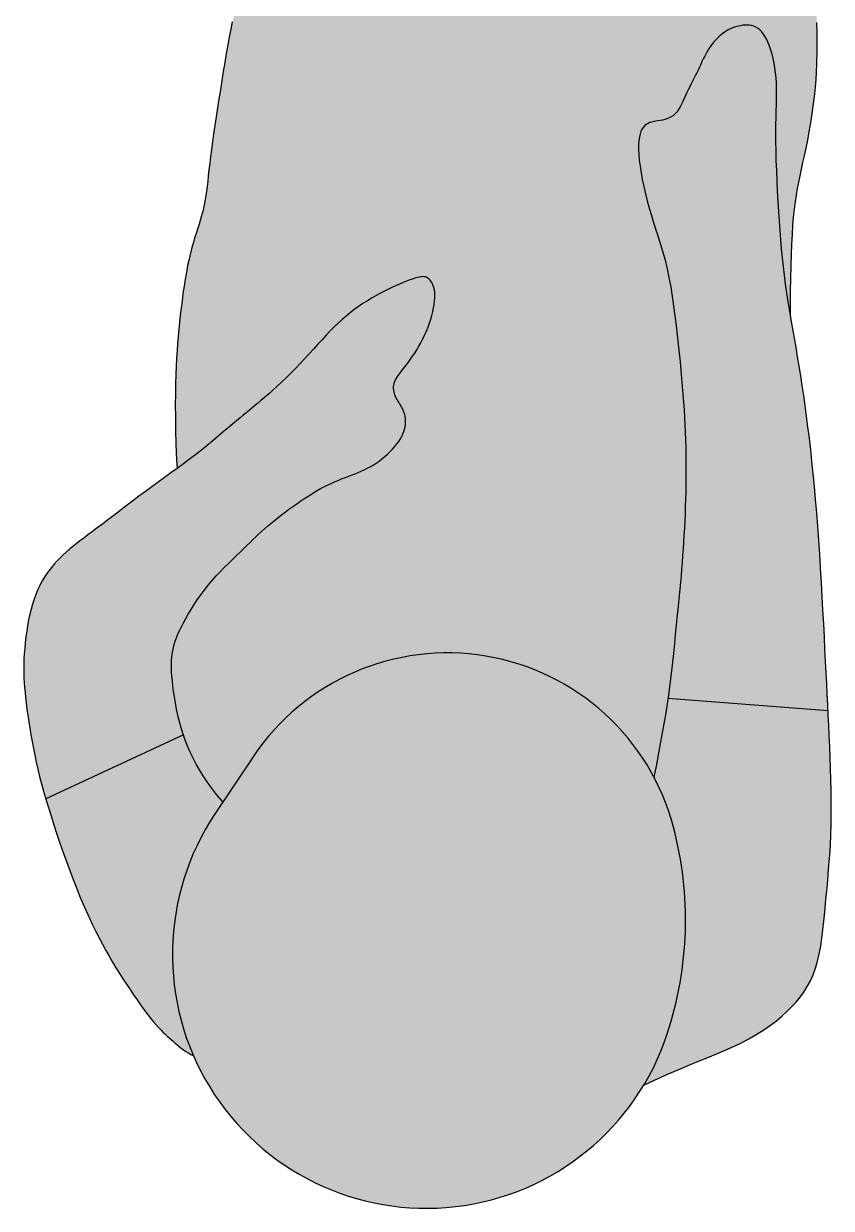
# Model space of a CAD drawing. Header units: millimetres. Extents: x 21129 to 2803301, y -510327 to 166837.
# Drawn here: x 245791 to 246392, y -188349 to -187467 of the extents above; entities that cross this region are included whole.
import ezdxf

# ---------------------------------------------------------------- set-up
doc = ezdxf.new("R2010")
doc.units = ezdxf.units.MM
doc.layers.add('....12_TNT_F_FURNITURE', color=27, linetype='Continuous', transparency=0.5)
doc.layers.add('...10_TNT_LINE_HATCH', color=250, linetype='Continuous', lineweight=0, transparency=0.5)

# ---------------------------------------------------------------- blocks, each defined once
blk = doc.blocks.new('*U352')
at = {"layer": '...10_TNT_LINE_HATCH'}
h = blk.add_hatch(color=253, dxfattribs=at)
h.dxf.hatch_style = 1
h.paths.add_polyline_path([(192.65, 516.79), (192.85, 522.24), (193.03, 527.74), (193.17, 533.28), (193.27, 538.83), (193.34, 544.4), (193.36, 549.95), (193.34, 555.48), (193.27, 561), (193.15, 566.52), (193, 572.03), (192.79, 577.56), (192.54, 583.11), (192.25, 588.69), (191.91, 594.3), (191.55, 599.96), (191.09, 605.7), (190.61, 611.53), (190.09, 617.48), (189.52, 623.58), (188.91, 629.85), (188.25, 636.32), (187.54, 643.02), (186.79, 649.95), (185.98, 657.05), (185.11, 664.26), (184.15, 671.49), (183.11, 678.68), (181.96, 685.76), (180.7, 692.63), (179.31, 699.25), (177.79, 705.54), (176.17, 711.54), (174.47, 717.3), (172.74, 722.88), (170.99, 728.32), (169.26, 733.67), (167.58, 738.99), (165.98, 744.33), (164.5, 749.71), (163.14, 755.11), (161.91, 760.45), (160.84, 765.68), (159.92, 770.75), (159.17, 775.58), (158.6, 780.12), (158.23, 784.32), (158.06, 788.12), (158.08, 791.52), (158.28, 794.55), (158.84, 798.52), (160.19, 802.52), (162.07, 805.34), (164.37, 807.14), (167, 808.21), (169.78, 808.83), (172.52, 809.28), (174.18, 809.57), (175.86, 809.91), (177.55, 810.33), (179.22, 810.86), (180.85, 811.52), (182.44, 812.35), (183.95, 813.37), (185.36, 814.61), (186.67, 816.09), (187.89, 817.79), (189.02, 819.66), (190.09, 821.67), (191.11, 823.78), (192.11, 825.96), (193.85, 829.86), (195.1, 832.52), (196.12, 834.65), (197.16, 836.74), (198.2, 838.82), (199.25, 840.88), (200.29, 842.94), (202.35, 847.09), (203.31, 849.19), (205.21, 853.27), (206.94, 856.92), (209.34, 861.36), (211.14, 864.26), (213.69, 867.62), (216.37, 870.57), (219.2, 873.17), (222.2, 875.43), (224.6, 876.93), (228.26, 878.69), (231.15, 879.42), (232.86, 879.97), (236.45, 880.56), (239.8, 880.65), (243.12, 880.11), (246.24, 878.73), (249.1, 876.38), (251.74, 873), (253.48, 869.78), (254.59, 867.39), (255.62, 864.78), (256.59, 861.95), (257.47, 858.9), (258.27, 855.68), (258.98, 852.3), (259.59, 848.78), (260.08, 845.15), (260.46, 841.43), (260.71, 837.64), (260.83, 833.79), (260.84, 829.83), (260.77, 825.7), (260.65, 821.34), (260.51, 816.68), (260.37, 811.67), (260.27, 806.23), (260.22, 800.31), (260.27, 793.88), (260.39, 786.99), (260.59, 779.76), (260.86, 772.29), (261.18, 764.66), (261.55, 756.99), (261.96, 749.37), (262.4, 741.9), (262.87, 734.66), (263.37, 727.63), (263.91, 720.77), (264.49, 714.06), (265.14, 707.45), (265.85, 700.9), (266.63, 694.38), (267.49, 687.86), (268.44, 681.29), (269.47, 674.67), (270.56, 668.01), (271.27, 663.85), (271.18, 671.86), (271.22, 682.55), (271.37, 692.34), (271.58, 701.4), (271.83, 709.79), (272.14, 717.56), (272.55, 724.77), (272.96, 731.46), (273.48, 737.69), (274.08, 743.49), (274.76, 748.93), (275.53, 754.06), (276.38, 758.96), (277.31, 763.73), (278.3, 768.47), (279.35, 773.27), (280.45, 778.21), (281.59, 783.4), (282.76, 788.92), (283.94, 794.85), (285.13, 801.18), (286.27, 807.84), (287.36, 814.79), (288.35, 822), (289.23, 829.41), (289.96, 836.98), (290.51, 844.67), (290.86, 852.41), (291.04, 860.15), (291.05, 867.82), (290.93, 875.33), (290.7, 882.61), (290.37, 889.58), (289.98, 896.19), (289.54, 902.35), (289.07, 908), (288.57, 913.17), (288.02, 917.9), (287.42, 922.22), (286.75, 926.18), (286, 929.82), (285.15, 933.17), (284.21, 936.28), (283.15, 939.18), (281.94, 941.9), (280.57, 944.46), (279, 946.88), (277.2, 949.19), (275.15, 951.41), (272.81, 953.26), (270.16, 955.67), (267.17, 957.74), (263.86, 959.79), (260.24, 961.79), (256.32, 963.73), (252.11, 965.6), (247.64, 967.39), (242.91, 969.09), (237.94, 970.7), (232.75, 972.18), (227.39, 973.55), (221.93, 974.79), (216.44, 975.91), (210.96, 976.88), (205.57, 977.72), (200.33, 978.4), (195.3, 978.94), (190.52, 979.31), (186, 979.53), (181.7, 979.58), (177.61, 979.48), (173.7, 979.22), (169.95, 978.8), (166.33, 978.22), (162.83, 977.48), (159.45, 976.59), (156.08, 975.55), (152.77, 974.38), (149.48, 973.09), (146.18, 971.7), (142.84, 970.22), (139.43, 968.67), (135.94, 967.06), (132.35, 965.4), (128.68, 963.72), (124.8, 961.94), (124.8, 961.94), (121.22, 960.3), (117.52, 958.61), (113.86, 956.94), (110.31, 955.31), (106.87, 953.73), (103.58, 952.22), (100.42, 950.78), (97.36, 949.4), (94.36, 948.09), (91.4, 946.86), (88.44, 945.68), (85.45, 944.58), (82.4, 943.55), (79.27, 942.58), (76.06, 941.68), (72.78, 940.83), (69.44, 940.04), (66.06, 939.29), (62.64, 938.57), (59.21, 937.9), (55.76, 937.25), (52.3, 936.62), (48.81, 936.02), (45.27, 935.44), (41.64, 934.89), (37.9, 934.35), (34.02, 933.84), (29.96, 933.35), (25.71, 932.89), (21.25, 932.44), (16.61, 932.02), (11.86, 931.61), (7.06, 931.22), (2.25, 930.84), (-2.5, 930.47), (-7.13, 930.1), (-11.6, 929.74), (-15.85, 929.37), (-19.89, 929.02), (-23.73, 928.67), (-29.74, 928.13), (-36.45, 927.58), (-40.67, 927.31), (-43.71, 927.15), (-46.69, 927.04), (-49.62, 926.97), (-52.51, 926.95), (-55.39, 926.97), (-58.28, 927.04), (-61.2, 927.15), (-64.17, 927.31), (-67.19, 927.51), (-70.26, 927.74), (-73.33, 927.98), (-76.37, 928.22), (-79.36, 928.43), (-82.26, 928.61), (-85.04, 928.72), (-87.67, 928.76), (-90.13, 928.72), (-92.46, 928.57), (-94.71, 928.32), (-96.93, 927.95), (-99.18, 927.45), (-101.5, 926.82), (-103.94, 926.05), (-106.56, 925.13), (-109.39, 924.05), (-112.38, 922.82), (-115.47, 921.44), (-118.59, 919.92), (-121.67, 918.26), (-124.65, 916.47), (-127.47, 914.26), (-130.06, 912.53), (-132.37, 910.37), (-134.42, 908.05), (-136.25, 905.51), (-137.88, 902.71), (-139.35, 899.26), (-140.69, 896.1), (-141.95, 892.19), (-143.15, 887.81), (-144.32, 882.92), (-145.47, 877.58), (-146.6, 871.83), (-147.72, 865.75), (-148.83, 859.4), (-149.92, 852.84), (-151.02, 846.13), (-152.11, 839.33), (-153.2, 832.51), (-154.28, 825.71), (-155.33, 818.99), (-156.35, 812.37), (-157.32, 805.91), (-158.24, 799.66), (-159.09, 793.66), (-159.86, 787.95), (-160.55, 782.58), (-161.15, 777.53), (-161.7, 772.82), (-162.2, 768.41), (-162.66, 764.31), (-163.1, 760.52), (-163.54, 757.01), (-163.98, 753.78), (-164.45, 750.81), (-164.95, 748.06), (-165.48, 745.45), (-166.07, 742.93), (-166.71, 740.43), (-167.42, 737.9), (-168.2, 735.26), (-169.07, 732.45), (-170.02, 729.43), (-171.04, 726.17), (-172.11, 722.69), (-173.22, 718.97), (-174.33, 715.01), (-175.44, 710.81), (-176.52, 706.36), (-177.55, 701.67), (-178.52, 696.74), (-179.41, 691.6), (-180.26, 686.31), (-181.03, 680.92), (-181.75, 675.47), (-182.42, 670.01), (-183.04, 664.59), (-183.6, 659.26), (-184.13, 654.04), (-184.61, 648.86), (-185.04, 643.64), (-185.42, 638.28), (-185.76, 632.68), (-186.06, 626.76), (-186.31, 620.42), (-186.51, 613.57), (-186.67, 606.12), (-186.75, 597.98), (-186.72, 589.07), (-186.57, 579.29), (-186.26, 568.57), (-185.76, 556.81), (-185.42, 550.6), (-185.37, 550.64), (-180.77, 554.02), (-176.22, 557.42), (-171.74, 560.86), (-167.32, 564.32), (-163.01, 567.76), (-158.84, 571.22), (-154.84, 574.55), (-151.03, 577.75), (-147.48, 580.76), (-144.19, 583.55), (-141.21, 586.06), (-138.55, 588.28), (-136.16, 590.25), (-133.95, 592.05), (-131.85, 593.76), (-129.79, 595.44), (-127.68, 597.17), (-125.46, 599.03), (-123.04, 601.09), (-120.36, 603.4), (-117.46, 605.96), (-114.36, 608.75), (-111.1, 611.72), (-107.74, 614.87), (-104.3, 618.16), (-100.83, 621.58), (-97.36, 625.08), (-93.93, 628.66), (-90.55, 632.27), (-87.22, 635.88), (-83.94, 639.47), (-80.72, 643.01), (-77.56, 646.45), (-74.47, 649.78), (-71.44, 652.95), (-68.47, 655.96), (-65.54, 658.79), (-62.62, 661.48), (-59.69, 664.04), (-56.71, 666.49), (-53.65, 668.84), (-50.5, 671.11), (-47.21, 673.31), (-43.78, 675.47), (-40.24, 677.56), (-36.65, 679.58), (-33.07, 681.46), (-29.54, 683.3), (-26.12, 684.97), (-22.87, 686.49), (-19.83, 687.86), (-17.06, 689.04), (-13.32, 690.55), (-9.24, 691.95), (-5.26, 693.04), (-1.38, 693.52), (0.93, 692.67), (2.97, 690.8), (4.48, 688.5), (5.55, 685.97), (6.28, 682.73), (6.52, 678.45), (6.15, 673.83), (5.53, 670.11), (4.97, 667.38), (4.27, 664.56), (3.42, 661.68), (2.45, 658.75), (1.35, 655.8), (0.15, 652.85), (-1.15, 649.93), (-2.53, 647.04), (-3.97, 644.23), (-5.46, 641.51), (-6.99, 638.9), (-8.55, 636.42), (-10.11, 634.08), (-11.65, 631.86), (-13.17, 629.78), (-14.64, 627.82), (-16.06, 625.98), (-17.39, 624.26), (-18.62, 622.66), (-19.75, 621.17), (-20.75, 619.77), (-21.64, 618.46), (-22.41, 617.21), (-23.05, 616), (-23.56, 614.82), (-23.94, 613.65), (-24.2, 612.48), (-24.31, 611.29), (-24.3, 610.08), (-24.18, 608.87), (-23.95, 607.66), (-23.63, 606.47), (-23.24, 605.29), (-22.78, 604.14), (-22.26, 603.03), (-21.69, 601.96), (-21.09, 600.92), (-20.47, 599.9), (-18.89, 597.36), (-17.31, 594.47), (-16.19, 591.4), (-15.55, 588.56), (-15.3, 585.54), (-15.53, 582.33), (-16.32, 578.89), (-17.73, 575.32), (-19.76, 571.64), (-21.77, 568.85), (-23.31, 566.94), (-25.01, 565.02), (-26.85, 563.12), (-28.8, 561.25), (-30.84, 559.44), (-32.95, 557.71), (-35.1, 556.07), (-37.28, 554.55), (-39.46, 553.16), (-41.65, 551.9), (-43.84, 550.73), (-46.06, 549.65), (-48.3, 548.63), (-50.56, 547.67), (-52.86, 546.74), (-55.2, 545.83), (-57.59, 544.92), (-60.02, 543.99), (-62.51, 543.02), (-65.05, 542.01), (-67.64, 540.93), (-70.3, 539.76), (-73.01, 538.49), (-75.79, 537.11), (-78.64, 535.58), (-81.55, 533.94), (-84.49, 532.19), (-87.46, 530.35), (-90.43, 528.42), (-93.41, 526.44), (-96.37, 524.4), (-99.3, 522.32), (-102.18, 520.22), (-105.01, 518.1), (-107.78, 515.99), (-110.47, 513.87), (-113.09, 511.76), (-115.61, 509.67), (-118.05, 507.62), (-120.38, 505.6), (-122.59, 503.61), (-124.74, 501.65), (-126.85, 499.67), (-128.97, 497.66), (-131.14, 495.58), (-133.39, 493.4), (-135.76, 491.09), (-138.3, 488.63), (-141.03, 486), (-143.92, 483.2), (-146.93, 480.24), (-150.02, 477.15), (-153.14, 473.93), (-156.26, 470.6), (-159.32, 467.18), (-162.28, 463.67), (-165.12, 460.1), (-167.82, 456.48), (-170.37, 452.87), (-172.76, 449.28), (-175, 445.74), (-177.07, 442.3), (-178.97, 438.97), (-180.7, 435.8), (-182.24, 432.79), (-183.62, 429.95), (-184.82, 427.24), (-185.88, 424.65), (-186.75, 422.15), (-187.55, 419.71), (-188.18, 417.32), (-188.69, 414.95), (-189.09, 412.58), (-189.38, 410.17), (-189.56, 407.69), (-189.63, 405.08), (-189.6, 402.31), (-189.48, 399.34), (-189.25, 396.14), (-188.93, 392.66), (-188.52, 388.87), (-188.02, 384.81), (-187.4, 380.54), (-186.66, 376.08), (-185.8, 371.51), (-184.81, 366.86), (-183.68, 362.17), (-182.39, 357.51), (-180.95, 352.91), (-179.35, 348.37), (-177.57, 343.88), (-175.62, 339.42), (-173.51, 335.01), (-171.2, 330.62), (-168.72, 326.25), (-166.04, 321.88), (-163.14, 317.49), (-159.86, 312.93), (-156.01, 308.03), (-151.4, 302.62), (-151.27, 302.48), (-129.14, 335.59, -0.56851), (169.49, 320.89), (171.15, 329.09), (175, 349.91), (178, 367.36), (180.26, 381.92), (181.93, 394.03), (183.14, 404.18), (184.04, 412.81), (184.76, 420.41), (185.42, 427.35), (186.06, 433.79), (186.66, 439.8), (187.23, 445.44), (187.77, 450.8), (188.29, 455.94), (188.77, 460.93), (189.24, 465.85), (189.68, 470.76), (190.1, 475.68), (190.5, 480.62), (190.87, 485.6), (191.23, 490.62), (191.56, 495.71), (191.86, 500.85), (192.15, 506.08), (192.41, 511.4)])
h = blk.add_hatch(color=253, dxfattribs=at)
h.dxf.hatch_style = 1
h.paths.add_polyline_path([(290.66, 517.7), (289.83, 527.56), (288.96, 537.2), (288.06, 546.59), (287.13, 555.74), (286.16, 564.62), (285.18, 573.22), (284.17, 581.53), (283.13, 589.57), (282.08, 597.37), (281, 604.97), (279.9, 612.38), (278.77, 619.64), (277.63, 626.77), (276.46, 633.81), (275.26, 640.77), (274.07, 647.67), (272.87, 654.51), (271.7, 661.29), (270.56, 668.01), (269.47, 674.67), (268.44, 681.29), (267.49, 687.86), (266.63, 694.38), (265.85, 700.9), (265.14, 707.45), (264.49, 714.06), (263.91, 720.77), (263.37, 727.63), (262.87, 734.66), (262.4, 741.9), (261.96, 749.37), (261.55, 756.99), (261.18, 764.66), (260.86, 772.29), (260.59, 779.76), (260.39, 786.99), (260.27, 793.88), (260.22, 800.31), (260.27, 806.23), (260.37, 811.67), (260.51, 816.68), (260.65, 821.34), (260.77, 825.7), (260.84, 829.83), (260.83, 833.79), (260.71, 837.64), (260.46, 841.43), (260.08, 845.15), (259.59, 848.78), (258.98, 852.3), (258.27, 855.68), (257.47, 858.9), (256.59, 861.95), (255.62, 864.78), (254.59, 867.39), (253.48, 869.78), (252.32, 871.93), (251.08, 873.84), (249.77, 875.51), (248.4, 876.95), (246.96, 878.14), (245.45, 879.08), (243.87, 879.78), (242.24, 880.25), (240.58, 880.52), (238.9, 880.63), (237.23, 880.58), (235.57, 880.41), (233.94, 880.14), (232.36, 879.81), (231.15, 879.42), (229.4, 878.98), (227.98, 878.48), (226.61, 877.9), (225.26, 877.25), (223.91, 876.5), (222.57, 875.66), (221.25, 874.72), (219.85, 873.66), (218.46, 872.5), (217.08, 871.22), (215.71, 869.84), (214.36, 868.36), (213.04, 866.78), (211.77, 865.1), (210.56, 863.33), (209.41, 861.47), (208.35, 859.53), (207.27, 857.53), (206.26, 855.48), (205.27, 853.4), (204.29, 851.3), (203.31, 849.19), (202.35, 847.09), (201.32, 845.01), (200.29, 842.94), (199.25, 840.88), (198.2, 838.82), (197.16, 836.74), (196.12, 834.65), (195.1, 832.52), (194.08, 830.36), (193.09, 828.17), (191.4, 824.37), (189.5, 820.45), (187.27, 816.76), (184.74, 813.91), (181.75, 811.88), (178.5, 810.57), (175.23, 809.75), (172.52, 809.28), (170.91, 809.01), (169.36, 808.73), (167.86, 808.4), (166.44, 807.98), (165.09, 807.43), (163.84, 806.72), (162.68, 805.82), (161.63, 804.68), (160.68, 803.26), (159.87, 801.56), (159.19, 799.55), (158.65, 797.22), (158.28, 794.55), (158.08, 791.52), (158.06, 788.12), (158.23, 784.32), (158.6, 780.12), (159.17, 775.58), (159.92, 770.75), (160.84, 765.68), (161.91, 760.45), (163.14, 755.11), (164.5, 749.71), (165.98, 744.33), (167.58, 738.99), (169.26, 733.67), (170.99, 728.32), (172.74, 722.88), (174.47, 717.3), (176.17, 711.54), (177.79, 705.54), (179.31, 699.25), (180.7, 692.63), (181.96, 685.76), (183.11, 678.68), (184.15, 671.49), (185.11, 664.26), (185.98, 657.05), (186.79, 649.95), (187.54, 643.02), (188.25, 636.32), (188.91, 629.85), (189.52, 623.58), (190.09, 617.48), (190.61, 611.53), (191.09, 605.7), (191.55, 599.96), (191.91, 594.3), (192.25, 588.69), (192.54, 583.11), (192.79, 577.56), (193, 572.03), (193.15, 566.52), (193.27, 561), (193.34, 555.48), (193.36, 549.95), (193.34, 544.4), (193.27, 538.83), (193.17, 533.28), (193.03, 527.74), (192.85, 522.24), (192.65, 516.79), (192.41, 511.4), (192.15, 506.08), (191.86, 500.85), (191.56, 495.71), (191.23, 490.62), (190.87, 485.6), (190.5, 480.62), (190.1, 475.68), (189.68, 470.76), (189.24, 465.85), (188.77, 460.93), (188.29, 455.94), (187.77, 450.8), (187.23, 445.44), (186.66, 439.8), (186.06, 433.79), (185.42, 427.35), (184.76, 420.41), (184.04, 412.81), (183.14, 404.18), (181.93, 394.03), (179.94, 379.57), (299.07, 370.47), (298.85, 374.89), (298.47, 382.63), (298.08, 390.51), (297.67, 398.63), (297.25, 407.07), (296.81, 415.92), (296.34, 425.24), (295.85, 434.99), (295.33, 445.05), (294.78, 455.37), (294.19, 465.84), (293.57, 476.39), (292.91, 486.92), (292.2, 497.36), (291.45, 507.62)])
h = blk.add_hatch(color=253, dxfattribs=at)
h.dxf.hatch_style = 1
h.paths.add_polyline_path([(-182.24, 432.79), (-180.7, 435.8), (-178.97, 438.97), (-177.07, 442.3), (-175, 445.74), (-172.76, 449.28), (-170.37, 452.87), (-167.82, 456.48), (-165.12, 460.1), (-162.28, 463.67), (-159.32, 467.18), (-156.26, 470.6), (-153.14, 473.93), (-150.02, 477.15), (-146.93, 480.24), (-143.92, 483.2), (-141.03, 486), (-138.3, 488.63), (-135.76, 491.09), (-133.39, 493.4), (-131.14, 495.58), (-127.65, 498.94), (-124.74, 501.65), (-122.59, 503.61), (-120.38, 505.6), (-118.05, 507.62), (-115.61, 509.67), (-113.09, 511.76), (-110.47, 513.87), (-107.78, 515.99), (-105.01, 518.1), (-102.18, 520.22), (-99.3, 522.32), (-96.37, 524.4), (-93.41, 526.44), (-90.43, 528.42), (-87.46, 530.35), (-84.49, 532.19), (-81.55, 533.94), (-78.64, 535.58), (-75.79, 537.11), (-73.01, 538.49), (-70.3, 539.76), (-67.64, 540.93), (-65.05, 542.01), (-62.51, 543.02), (-60.02, 543.99), (-57.59, 544.92), (-55.2, 545.83), (-52.86, 546.74), (-50.56, 547.67), (-48.3, 548.63), (-46.06, 549.65), (-43.84, 550.73), (-41.65, 551.9), (-39.46, 553.16), (-37.28, 554.55), (-35.1, 556.07), (-32.95, 557.71), (-30.84, 559.44), (-28.8, 561.25), (-26.85, 563.12), (-25.01, 565.02), (-23.31, 566.94), (-21.77, 568.85), (-20.41, 570.75), (-19.22, 572.62), (-18.2, 574.46), (-17.35, 576.28), (-16.66, 578.05), (-16.12, 579.8), (-15.72, 581.49), (-15.47, 583.15), (-15.36, 584.77), (-15.37, 586.33), (-15.49, 587.84), (-15.71, 589.3), (-16.03, 590.71), (-16.43, 592.05), (-16.89, 593.33), (-17.41, 594.54), (-17.98, 595.7), (-18.58, 596.79), (-19.2, 597.85), (-19.83, 598.88), (-21.76, 601.97), (-23.33, 605.32), (-24.29, 608.93), (-24.32, 612.5), (-23.38, 615.38), (-22.1, 617.78), (-20.37, 620.34), (-18.62, 622.66), (-17.39, 624.26), (-16.06, 625.98), (-14.64, 627.82), (-13.17, 629.78), (-11.65, 631.86), (-10.11, 634.08), (-8.55, 636.42), (-6.99, 638.9), (-5.46, 641.51), (-3.97, 644.23), (-2.53, 647.04), (-1.15, 649.93), (0.15, 652.85), (1.35, 655.8), (2.45, 658.75), (3.42, 661.68), (4.27, 664.56), (4.97, 667.38), (5.53, 670.11), (5.97, 672.74), (6.26, 675.24), (6.45, 677.6), (6.45, 679.79), (6.33, 681.8), (6.08, 683.6), (5.72, 685.22), (5.26, 686.65), (4.72, 687.92), (4.13, 689.02), (3.5, 689.98), (2.86, 690.8), (2.21, 691.49), (1.58, 692.07), (0.96, 692.54), (0.3, 692.9), (-0.39, 693.16), (-1.16, 693.31), (-2.01, 693.37), (-2.98, 693.32), (-4.09, 693.19), (-5.35, 692.96), (-6.79, 692.63), (-8.41, 692.18), (-10.23, 691.61), (-12.28, 690.91), (-14.55, 690.05), (-17.06, 689.04), (-19.83, 687.86), (-22.87, 686.49), (-26.12, 684.97), (-29.54, 683.3), (-33.07, 681.46), (-36.65, 679.58), (-40.24, 677.56), (-43.78, 675.47), (-47.21, 673.31), (-50.5, 671.11), (-53.65, 668.84), (-56.71, 666.49), (-59.69, 664.04), (-62.62, 661.48), (-65.54, 658.79), (-68.47, 655.96), (-71.44, 652.95), (-74.47, 649.78), (-77.56, 646.45), (-80.72, 643.01), (-83.94, 639.47), (-87.22, 635.88), (-90.55, 632.27), (-93.93, 628.66), (-97.36, 625.08), (-100.83, 621.58), (-104.3, 618.16), (-107.74, 614.87), (-111.1, 611.72), (-114.36, 608.75), (-117.46, 605.96), (-120.36, 603.4), (-123.04, 601.09), (-125.46, 599.03), (-127.68, 597.17), (-131.03, 594.42), (-133.95, 592.05), (-136.16, 590.25), (-138.55, 588.28), (-141.21, 586.06), (-144.19, 583.55), (-147.48, 580.76), (-151.03, 577.75), (-154.84, 574.55), (-158.84, 571.22), (-163.01, 567.76), (-167.32, 564.32), (-171.74, 560.86), (-176.22, 557.42), (-180.77, 554.02), (-185.42, 550.6), (-185.42, 550.6), (-190.03, 547.25), (-194.73, 543.86), (-199.46, 540.44), (-204.24, 536.98), (-209.04, 533.47), (-213.86, 529.9), (-218.66, 526.3), (-223.41, 522.71), (-228.06, 519.17), (-232.58, 515.72), (-236.91, 512.41), (-241.03, 509.26), (-244.9, 506.33), (-248.48, 503.63), (-251.8, 501.14), (-254.88, 498.82), (-257.77, 496.63), (-260.48, 494.53), (-263.05, 492.49), (-265.52, 490.45), (-267.92, 488.39), (-270.25, 486.26), (-272.54, 484.06), (-274.76, 481.79), (-276.91, 479.42), (-278.98, 476.97), (-280.96, 474.41), (-282.85, 471.76), (-284.63, 469), (-286.3, 466.13), (-287.86, 463.13), (-289.31, 460), (-290.66, 456.73), (-291.9, 453.32), (-293.04, 449.74), (-294.09, 446.01), (-295.05, 442.1), (-295.91, 438.02), (-296.68, 433.8), (-297.36, 429.51), (-297.95, 425.19), (-298.46, 420.89), (-298.86, 416.67), (-299.18, 412.57), (-299.41, 408.65), (-299.54, 404.94), (-299.59, 401.39), (-299.56, 397.94), (-299.44, 394.53), (-299.24, 391.1), (-298.97, 387.59), (-298.62, 383.93), (-298.2, 380.05), (-297.71, 375.92), (-297.15, 371.55), (-296.53, 366.98), (-295.83, 362.24), (-295.07, 357.36), (-294.24, 352.38), (-293.35, 347.33), (-292.38, 342.24), (-291.35, 337.15), (-290.23, 332.01), (-289.03, 326.81), (-287.72, 321.46), (-286.3, 316.03), (-284.75, 310.37), (-283.13, 304.71), (-180.79, 352.4), (-182.39, 357.51), (-183.68, 362.17), (-184.81, 366.86), (-185.8, 371.51), (-186.66, 376.08), (-187.4, 380.54), (-188.02, 384.81), (-188.52, 388.87), (-188.93, 392.66), (-189.25, 396.14), (-189.48, 399.34), (-189.6, 402.31), (-189.63, 405.08), (-189.52, 408.97), (-188.95, 413.79), (-187.89, 418.65), (-186.14, 424.01), (-184.82, 427.24), (-183.62, 429.95)])
h = blk.add_hatch(color=253, dxfattribs=at)
h.dxf.hatch_style = 1
h.paths.add_polyline_path([(179, 128.57, 0.146699), (183.89, 284.25, 0.646099), (-129.14, 335.59), (-157.04, 293.84, 1.141645)])
h = blk.add_hatch(color=253, dxfattribs=at)
h.dxf.hatch_style = 1
h.paths.add_polyline_path([(179.88, 131.27, -0.057908), (161.88, 91.56), (166.66, 93.88), (178.66, 99.35), (189.83, 104.16), (200.17, 108.45), (209.71, 112.34), (218.46, 115.94), (226.43, 119.39), (233.64, 122.78), (240.17, 126.15), (246.06, 129.5), (251.4, 132.86), (256.24, 136.21), (260.65, 139.58), (264.7, 142.98), (268.46, 146.41), (271.98, 149.9), (275.27, 153.46), (278.32, 157.14), (281.12, 160.98), (283.67, 165.02), (285.97, 169.28), (288.01, 173.81), (289.78, 178.65), (291.28, 183.81), (292.55, 189.29), (293.63, 195.05), (294.53, 201.06), (295.32, 207.31), (296.02, 213.75), (296.66, 220.37), (297.29, 227.12), (297.94, 233.99), (298.58, 240.99), (299.21, 248.12), (299.8, 255.38), (300.34, 262.8), (300.8, 270.37), (301.16, 278.11), (301.41, 286.01), (301.53, 294.09), (301.52, 302.31), (301.42, 310.61), (301.23, 318.95), (300.97, 327.27), (300.66, 335.54), (300.32, 343.66), (299.95, 351.69), (299.59, 359.51), (299.23, 367.22), (299.07, 370.47), (179.9, 379.57), (178, 367.36), (175, 349.91), (171.15, 329.09), (169.49, 320.89, -0.058249), (184.15, 283.24, -0.143046)])
h = blk.add_hatch(color=253, dxfattribs=at)
h.dxf.hatch_style = 1
h.paths.add_polyline_path([(-157.04, 293.84), (-157.04, 293.84), (-151.28, 302.47), (-156.01, 308.03), (-159.86, 312.93), (-163.14, 317.49), (-166.04, 321.88), (-168.72, 326.25), (-171.2, 330.62), (-173.51, 335.01), (-175.62, 339.42), (-177.57, 343.88), (-179.35, 348.37), (-180.78, 352.41), (-283.13, 304.71), (-283.07, 304.5), (-281.24, 298.37), (-279.26, 291.97), (-277.13, 285.34), (-274.9, 278.55), (-272.58, 271.68), (-270.18, 264.81), (-267.75, 257.99), (-265.29, 251.3), (-262.82, 244.81), (-260.38, 238.58), (-257.96, 232.61), (-255.54, 226.88), (-253.13, 221.36), (-250.73, 216.05), (-248.31, 210.93), (-245.89, 205.98), (-243.44, 201.19), (-240.98, 196.53), (-238.49, 191.99), (-235.98, 187.57), (-233.45, 183.25), (-230.9, 179.02), (-228.32, 174.87), (-225.72, 170.79), (-223.1, 166.77), (-220.45, 162.8), (-217.81, 158.91), (-215.19, 155.13), (-212.62, 151.5), (-210.11, 148.05), (-207.7, 144.82), (-205.4, 141.84), (-203.23, 139.14), (-201.22, 136.75), (-199.34, 134.63), (-197.59, 132.76), (-195.93, 131.08), (-194.35, 129.56), (-192.84, 128.17), (-191.36, 126.85), (-189.9, 125.57), (-188.45, 124.3), (-186.98, 123.03), (-185.48, 121.76), (-183.94, 120.51), (-182.34, 119.27), (-180.67, 118.04), (-178.92, 116.82), (-177.06, 115.63), (-175.1, 114.46), (-173.14, 113.38, -0.255443)])
at = {"color": 27}
for p, q in [((-144.32, 882.92), (-145.47, 877.58)), ((290.93, 875.33), (290.7, 882.61)), ((-145.47, 877.58), (-146.6, 871.83)), ((219.85, 873.66), (218.46, 872.5)), ((221.25, 874.72), (219.85, 873.66)), ((222.57, 875.66), (221.25, 874.72)), ((223.91, 876.5), (222.57, 875.66)), ((225.26, 877.25), (223.91, 876.5)), ((226.61, 877.9), (225.26, 877.25)), ((227.98, 878.48), (226.61, 877.9)), ((229.4, 878.98), (227.98, 878.48)), ((231.15, 879.42), (229.4, 878.98)), ((232.36, 879.81), (231.15, 879.42)), ((233.94, 880.14), (232.36, 879.81)), ((235.57, 880.41), (233.94, 880.14)), ((237.23, 880.58), (235.57, 880.41)), ((238.9, 880.63), (237.23, 880.58)), ((240.58, 880.52), (238.9, 880.63)), ((242.24, 880.25), (240.58, 880.52)), ((243.87, 879.78), (242.24, 880.25)), ((245.45, 879.08), (243.87, 879.78)), ((246.96, 878.14), (245.45, 879.08)), ((248.4, 876.95), (246.96, 878.14)), ((249.77, 875.51), (248.4, 876.95)), ((251.08, 873.84), (249.77, 875.51)), ((252.32, 871.93), (251.08, 873.84)), ((291.05, 867.82), (290.93, 875.33)), ((-147.72, 865.75), (-148.83, 859.4)), ((-146.6, 871.83), (-147.72, 865.75)), ((211.77, 865.1), (210.56, 863.33)), ((213.04, 866.78), (211.77, 865.1)), ((214.36, 868.36), (213.04, 866.78)), ((215.71, 869.84), (214.36, 868.36)), ((217.08, 871.22), (215.71, 869.84)), ((218.46, 872.5), (217.08, 871.22)), ((253.48, 869.78), (252.32, 871.93)), ((254.59, 867.39), (253.48, 869.78)), ((255.62, 864.78), (254.59, 867.39)), ((256.59, 861.95), (255.62, 864.78)), ((291.04, 860.15), (291.05, 867.82)), ((-148.83, 859.4), (-149.92, 852.84)), ((206.26, 855.48), (205.27, 853.4)), ((207.27, 857.53), (206.26, 855.48)), ((208.35, 859.53), (207.27, 857.53)), ((209.41, 861.47), (208.35, 859.53)), ((210.56, 863.33), (209.41, 861.47)), ((257.47, 858.9), (256.59, 861.95)), ((258.27, 855.68), (257.47, 858.9)), ((258.98, 852.3), (258.27, 855.68)), ((290.86, 852.41), (291.04, 860.15)), ((-149.92, 852.84), (-151.02, 846.13)), ((202.35, 847.09), (201.32, 845.01)), ((203.31, 849.19), (202.35, 847.09)), ((204.29, 851.3), (203.31, 849.19)), ((205.27, 853.4), (204.29, 851.3)), ((259.59, 848.78), (258.98, 852.3)), ((260.08, 845.15), (259.59, 848.78)), ((290.51, 844.67), (290.86, 852.41)), ((-152.11, 839.33), (-153.2, 832.51)), ((-151.02, 846.13), (-152.11, 839.33)), ((198.2, 838.82), (197.16, 836.74)), ((199.25, 840.88), (198.2, 838.82)), ((200.29, 842.94), (199.25, 840.88)), ((201.32, 845.01), (200.29, 842.94)), ((260.46, 841.43), (260.08, 845.15)), ((260.71, 837.64), (260.46, 841.43)), ((260.83, 833.79), (260.71, 837.64)), ((289.96, 836.98), (290.51, 844.67)), ((-153.2, 832.51), (-154.28, 825.71)), ((194.08, 830.36), (193.09, 828.17)), ((195.1, 832.52), (194.08, 830.36)), ((196.12, 834.65), (195.1, 832.52)), ((197.16, 836.74), (196.12, 834.65)), ((260.77, 825.7), (260.84, 829.83)), ((260.84, 829.83), (260.83, 833.79)), ((288.35, 822), (289.23, 829.41)), ((289.23, 829.41), (289.96, 836.98)), ((-154.28, 825.71), (-155.33, 818.99)), ((190.09, 821.67), (189.02, 819.66)), ((191.11, 823.78), (190.09, 821.67)), ((192.11, 825.96), (191.11, 823.78)), ((193.09, 828.17), (192.11, 825.96)), ((260.51, 816.68), (260.65, 821.34)), ((260.65, 821.34), (260.77, 825.7)), ((287.36, 814.79), (288.35, 822)), ((-156.35, 812.37), (-157.32, 805.91)), ((-155.33, 818.99), (-156.35, 812.37)), ((180.85, 811.52), (179.22, 810.86)), ((182.44, 812.35), (180.85, 811.52)), ((183.95, 813.37), (182.44, 812.35)), ((185.36, 814.61), (183.95, 813.37)), ((186.67, 816.09), (185.36, 814.61)), ((187.89, 817.79), (186.67, 816.09)), ((189.02, 819.66), (187.89, 817.79)), ((260.27, 806.23), (260.37, 811.67)), ((260.37, 811.67), (260.51, 816.68)), ((286.27, 807.84), (287.36, 814.79)), ((-157.32, 805.91), (-158.24, 799.66)), ((160.68, 803.26), (159.87, 801.56)), ((161.63, 804.68), (160.68, 803.26)), ((162.68, 805.82), (161.63, 804.68)), ((163.84, 806.72), (162.68, 805.82)), ((165.09, 807.43), (163.84, 806.72)), ((166.44, 807.98), (165.09, 807.43)), ((167.86, 808.4), (166.44, 807.98)), ((169.36, 808.73), (167.86, 808.4)), ((170.91, 809.01), (169.36, 808.73)), ((172.52, 809.28), (170.91, 809.01)), ((174.18, 809.57), (172.52, 809.28)), ((175.86, 809.91), (174.18, 809.57)), ((177.55, 810.33), (175.86, 809.91)), ((179.22, 810.86), (177.55, 810.33)), ((260.22, 800.31), (260.27, 806.23)), ((285.13, 801.18), (286.27, 807.84)), ((-159.09, 793.66), (-159.86, 787.95)), ((-158.24, 799.66), (-159.09, 793.66)), ((158.28, 794.55), (158.08, 791.52)), ((158.65, 797.22), (158.28, 794.55)), ((159.19, 799.55), (158.65, 797.22)), ((159.87, 801.56), (159.19, 799.55)), ((260.27, 793.88), (260.22, 800.31)), ((260.39, 786.99), (260.27, 793.88)), ((282.76, 788.92), (283.94, 794.85)), ((283.94, 794.85), (285.13, 801.18)), ((-159.86, 787.95), (-160.55, 782.58)), ((158.08, 791.52), (158.06, 788.12)), ((158.06, 788.12), (158.23, 784.32)), ((260.59, 779.76), (260.39, 786.99)), ((281.59, 783.4), (282.76, 788.92)), ((-161.15, 777.53), (-161.7, 772.82)), ((-160.55, 782.58), (-161.15, 777.53)), ((158.23, 784.32), (158.6, 780.12)), ((158.6, 780.12), (159.17, 775.58)), ((260.86, 772.29), (260.59, 779.76)), ((279.35, 773.27), (280.45, 778.21)), ((280.45, 778.21), (281.59, 783.4)), ((-162.2, 768.41), (-162.66, 764.31)), ((-161.7, 772.82), (-162.2, 768.41)), ((159.17, 775.58), (159.92, 770.75)), ((159.92, 770.75), (160.84, 765.68)), ((261.18, 764.66), (260.86, 772.29)), ((277.31, 763.73), (278.3, 768.47)), ((278.3, 768.47), (279.35, 773.27)), ((-163.1, 760.52), (-163.54, 757.01)), ((-162.66, 764.31), (-163.1, 760.52)), ((160.84, 765.68), (161.91, 760.45)), ((161.91, 760.45), (163.14, 755.11)), ((261.55, 756.99), (261.18, 764.66)), ((275.53, 754.06), (276.38, 758.96)), ((276.38, 758.96), (277.31, 763.73)), ((-164.45, 750.81), (-164.95, 748.06)), ((-163.98, 753.78), (-164.45, 750.81)), ((-163.54, 757.01), (-163.98, 753.78)), ((163.14, 755.11), (164.5, 749.71)), ((164.5, 749.71), (165.98, 744.33)), ((261.96, 749.37), (261.55, 756.99)), ((274.76, 748.93), (275.53, 754.06)), ((-166.07, 742.93), (-166.71, 740.43)), ((-165.48, 745.45), (-166.07, 742.93)), ((-164.95, 748.06), (-165.48, 745.45)), ((165.98, 744.33), (167.58, 738.99)), ((262.4, 741.9), (261.96, 749.37)), ((262.87, 734.66), (262.4, 741.9)), ((273.48, 737.69), (274.08, 743.49)), ((274.08, 743.49), (274.76, 748.93)), ((-169.07, 732.45), (-170.02, 729.43)), ((-168.2, 735.26), (-169.07, 732.45)), ((-167.42, 737.9), (-168.2, 735.26)), ((-166.71, 740.43), (-167.42, 737.9)), ((167.58, 738.99), (169.26, 733.67)), ((169.26, 733.67), (170.99, 728.32)), ((263.37, 727.63), (262.87, 734.66)), ((272.96, 731.46), (273.48, 737.69)), ((-171.04, 726.17), (-172.11, 722.69)), ((-170.02, 729.43), (-171.04, 726.17)), ((170.99, 728.32), (172.74, 722.88)), ((263.91, 720.77), (263.37, 727.63)), ((272.14, 717.56), (272.55, 724.77)), ((272.55, 724.77), (272.96, 731.46)), ((-174.33, 715.01), (-175.44, 710.81)), ((-173.22, 718.97), (-174.33, 715.01)), ((-172.11, 722.69), (-173.22, 718.97)), ((172.74, 722.88), (174.47, 717.3)), ((174.47, 717.3), (176.17, 711.54)), ((264.49, 714.06), (263.91, 720.77)), ((271.83, 709.79), (272.14, 717.56)), ((-176.52, 706.36), (-177.55, 701.67)), ((-175.44, 710.81), (-176.52, 706.36)), ((176.17, 711.54), (177.79, 705.54)), ((177.79, 705.54), (179.31, 699.25)), ((265.14, 707.45), (264.49, 714.06)), ((265.85, 700.9), (265.14, 707.45)), ((271.58, 701.4), (271.83, 709.79)), ((-178.52, 696.74), (-179.41, 691.6)), ((-177.55, 701.67), (-178.52, 696.74)), ((179.31, 699.25), (180.7, 692.63)), ((266.63, 694.38), (265.85, 700.9)), ((271.37, 692.34), (271.58, 701.4)), ((-179.41, 691.6), (-180.26, 686.31)), ((-19.83, 687.86), (-22.87, 686.49)), ((-17.06, 689.04), (-19.83, 687.86)), ((-14.55, 690.05), (-17.06, 689.04)), ((-12.28, 690.91), (-14.55, 690.05)), ((-10.23, 691.61), (-12.28, 690.91)), ((-8.41, 692.18), (-10.23, 691.61)), ((-6.79, 692.63), (-8.41, 692.18)), ((-5.35, 692.96), (-6.79, 692.63)), ((-4.09, 693.19), (-5.35, 692.96)), ((-2.98, 693.32), (-4.09, 693.19)), ((-2.01, 693.37), (-2.98, 693.32)), ((-1.16, 693.31), (-2.01, 693.37)), ((-0.39, 693.16), (-1.16, 693.31)), ((0.3, 692.9), (-0.39, 693.16)), ((0.96, 692.54), (0.3, 692.9)), ((1.58, 692.07), (0.96, 692.54)), ((2.21, 691.49), (1.58, 692.07)), ((2.86, 690.8), (2.21, 691.49)), ((3.5, 689.98), (2.86, 690.8)), ((4.13, 689.02), (3.5, 689.98)), ((4.72, 687.92), (4.13, 689.02)), ((5.26, 686.65), (4.72, 687.92)), ((180.7, 692.63), (181.96, 685.76)), ((267.49, 687.86), (266.63, 694.38)), ((268.44, 681.29), (267.49, 687.86)), ((271.22, 682.55), (271.37, 692.34)), ((-181.03, 680.92), (-181.75, 675.47)), ((-180.26, 686.31), (-181.03, 680.92)), ((-36.65, 679.58), (-40.24, 677.56)), ((-33.07, 681.46), (-36.65, 679.58)), ((-29.54, 683.3), (-33.07, 681.46)), ((-26.12, 684.97), (-29.54, 683.3)), ((-22.87, 686.49), (-26.12, 684.97)), ((5.72, 685.22), (5.26, 686.65)), ((6.08, 683.6), (5.72, 685.22)), ((6.33, 681.8), (6.08, 683.6)), ((6.45, 679.79), (6.33, 681.8)), ((6.45, 677.6), (6.45, 679.79)), ((181.96, 685.76), (183.11, 678.68)), ((269.47, 674.67), (268.44, 681.29)), ((271.18, 671.86), (271.22, 682.55)), ((-181.75, 675.47), (-182.42, 670.01)), ((-50.5, 671.11), (-53.65, 668.84)), ((-47.21, 673.31), (-50.5, 671.11)), ((-43.78, 675.47), (-47.21, 673.31)), ((-40.24, 677.56), (-43.78, 675.47)), ((4.97, 667.38), (5.53, 670.11)), ((5.53, 670.11), (5.97, 672.74)), ((5.97, 672.74), (6.26, 675.24)), ((6.26, 675.24), (6.45, 677.6)), ((183.11, 678.68), (184.15, 671.49)), ((184.15, 671.49), (185.11, 664.26)), ((270.56, 668.01), (269.47, 674.67)), ((271.27, 663.85), (271.18, 671.86)), ((-183.04, 664.59), (-183.6, 659.26)), ((-182.42, 670.01), (-183.04, 664.59)), ((-62.62, 661.48), (-65.54, 658.79)), ((-59.69, 664.04), (-62.62, 661.48)), ((-56.71, 666.49), (-59.69, 664.04)), ((-53.65, 668.84), (-56.71, 666.49)), ((2.45, 658.75), (3.42, 661.68)), ((3.42, 661.68), (4.27, 664.56)), ((4.27, 664.56), (4.97, 667.38)), ((185.11, 664.26), (185.98, 657.05)), ((271.7, 661.29), (270.56, 668.01)), ((272.87, 654.51), (271.7, 661.29)), ((-184.13, 654.04), (-184.61, 648.86)), ((-183.6, 659.26), (-184.13, 654.04)), ((-71.44, 652.95), (-74.47, 649.78)), ((-68.47, 655.96), (-71.44, 652.95)), ((-65.54, 658.79), (-68.47, 655.96)), ((-1.15, 649.93), (0.15, 652.85)), ((0.15, 652.85), (1.35, 655.8)), ((1.35, 655.8), (2.45, 658.75)), ((185.98, 657.05), (186.79, 649.95)), ((274.07, 647.67), (272.87, 654.51)), ((-185.04, 643.64), (-185.42, 638.28)), ((-184.61, 648.86), (-185.04, 643.64)), ((-77.56, 646.45), (-80.72, 643.01)), ((-74.47, 649.78), (-77.56, 646.45)), ((-5.46, 641.51), (-3.97, 644.23)), ((-3.97, 644.23), (-2.53, 647.04)), ((-2.53, 647.04), (-1.15, 649.93)), ((186.79, 649.95), (187.54, 643.02)), ((275.26, 640.77), (274.07, 647.67)), ((-185.42, 638.28), (-185.76, 632.68)), ((-87.22, 635.88), (-90.55, 632.27)), ((-83.94, 639.47), (-87.22, 635.88)), ((-80.72, 643.01), (-83.94, 639.47)), ((-10.11, 634.08), (-8.55, 636.42)), ((-8.55, 636.42), (-6.99, 638.9)), ((-6.99, 638.9), (-5.46, 641.51)), ((187.54, 643.02), (188.25, 636.32)), ((188.25, 636.32), (188.91, 629.85)), ((276.46, 633.81), (275.26, 640.77)), ((-186.06, 626.76), (-186.31, 620.42)), ((-185.76, 632.68), (-186.06, 626.76)), ((-93.93, 628.66), (-97.36, 625.08)), ((-90.55, 632.27), (-93.93, 628.66)), ((-17.39, 624.26), (-16.06, 625.98)), ((-16.06, 625.98), (-14.64, 627.82)), ((-14.64, 627.82), (-13.17, 629.78)), ((-13.17, 629.78), (-11.65, 631.86)), ((-11.65, 631.86), (-10.11, 634.08)), ((188.91, 629.85), (189.52, 623.58)), ((277.63, 626.77), (276.46, 633.81)), ((278.77, 619.64), (277.63, 626.77)), ((-186.31, 620.42), (-186.51, 613.57)), ((-104.3, 618.16), (-107.74, 614.87)), ((-100.83, 621.58), (-104.3, 618.16)), ((-97.36, 625.08), (-100.83, 621.58)), ((-23.05, 616), (-22.41, 617.21)), ((-22.41, 617.21), (-21.64, 618.46)), ((-21.64, 618.46), (-20.75, 619.77)), ((-20.75, 619.77), (-19.75, 621.17)), ((-19.75, 621.17), (-18.62, 622.66)), ((-18.62, 622.66), (-17.39, 624.26)), ((189.52, 623.58), (190.09, 617.48)), ((190.09, 617.48), (190.61, 611.53)), ((279.9, 612.38), (278.77, 619.64)), ((-186.51, 613.57), (-186.67, 606.12)), ((-114.36, 608.75), (-117.46, 605.96)), ((-111.1, 611.72), (-114.36, 608.75)), ((-107.74, 614.87), (-111.1, 611.72)), ((-24.31, 611.29), (-24.2, 612.48)), ((-24.3, 610.08), (-24.31, 611.29)), ((-24.18, 608.87), (-24.3, 610.08)), ((-24.2, 612.48), (-23.94, 613.65)), ((-23.95, 607.66), (-24.18, 608.87)), ((-23.94, 613.65), (-23.56, 614.82)), ((-23.56, 614.82), (-23.05, 616)), ((190.61, 611.53), (191.09, 605.7)), ((281, 604.97), (279.9, 612.38)), ((-186.67, 606.12), (-186.75, 597.98)), ((-123.04, 601.09), (-125.46, 599.03)), ((-120.36, 603.4), (-123.04, 601.09)), ((-117.46, 605.96), (-120.36, 603.4)), ((-23.63, 606.47), (-23.95, 607.66)), ((-23.24, 605.29), (-23.63, 606.47)), ((-22.78, 604.14), (-23.24, 605.29)), ((-22.26, 603.03), (-22.78, 604.14)), ((-21.69, 601.96), (-22.26, 603.03)), ((-21.09, 600.92), (-21.69, 601.96)), ((-20.47, 599.9), (-21.09, 600.92)), ((-19.83, 598.88), (-20.47, 599.9)), ((191.09, 605.7), (191.55, 599.96)), ((191.55, 599.96), (191.91, 594.3)), ((282.08, 597.37), (281, 604.97)), ((-186.75, 597.98), (-186.72, 589.07)), ((-133.95, 592.05), (-136.16, 590.25)), ((-131.85, 593.76), (-133.95, 592.05)), ((-129.79, 595.44), (-131.85, 593.76)), ((-127.68, 597.17), (-129.79, 595.44)), ((-125.46, 599.03), (-127.68, 597.17)), ((-19.2, 597.85), (-19.83, 598.88)), ((-18.58, 596.79), (-19.2, 597.85)), ((-17.98, 595.7), (-18.58, 596.79)), ((-17.41, 594.54), (-17.98, 595.7)), ((-16.89, 593.33), (-17.41, 594.54)), ((-16.43, 592.05), (-16.89, 593.33)), ((-16.03, 590.71), (-16.43, 592.05)), ((-15.71, 589.3), (-16.03, 590.71)), ((191.91, 594.3), (192.25, 588.69)), ((283.13, 589.57), (282.08, 597.37)), ((-186.72, 589.07), (-186.57, 579.29)), ((-144.19, 583.55), (-147.48, 580.76)), ((-141.21, 586.06), (-144.19, 583.55)), ((-138.55, 588.28), (-141.21, 586.06)), ((-136.16, 590.25), (-138.55, 588.28)), ((-15.72, 581.49), (-15.47, 583.15)), ((-15.49, 587.84), (-15.71, 589.3)), ((-15.37, 586.33), (-15.49, 587.84)), ((-15.47, 583.15), (-15.36, 584.77)), ((-15.36, 584.77), (-15.37, 586.33)), ((192.25, 588.69), (192.54, 583.11)), ((192.54, 583.11), (192.79, 577.56)), ((284.17, 581.53), (283.13, 589.57)), ((-186.57, 579.29), (-186.26, 568.57)), ((-154.84, 574.55), (-158.84, 571.22)), ((-151.03, 577.75), (-154.84, 574.55)), ((-147.48, 580.76), (-151.03, 577.75)), ((-19.22, 572.62), (-18.2, 574.46)), ((-18.2, 574.46), (-17.35, 576.28)), ((-17.35, 576.28), (-16.66, 578.05)), ((-16.66, 578.05), (-16.12, 579.8)), ((-16.12, 579.8), (-15.72, 581.49)), ((192.79, 577.56), (193, 572.03)), ((285.18, 573.22), (284.17, 581.53)), ((286.16, 564.62), (285.18, 573.22)), ((-186.26, 568.57), (-185.76, 556.81)), ((-167.32, 564.32), (-171.74, 560.86)), ((-163.01, 567.76), (-167.32, 564.32)), ((-158.84, 571.22), (-163.01, 567.76)), ((-26.85, 563.12), (-25.01, 565.02)), ((-25.01, 565.02), (-23.31, 566.94)), ((-23.31, 566.94), (-21.77, 568.85)), ((-21.77, 568.85), (-20.41, 570.75)), ((-20.41, 570.75), (-19.22, 572.62)), ((193, 572.03), (193.15, 566.52)), ((193.15, 566.52), (193.27, 561)), ((287.13, 555.74), (286.16, 564.62)), ((-185.76, 556.81), (-185.42, 550.6)), ((-176.22, 557.42), (-180.77, 554.02)), ((-171.74, 560.86), (-176.22, 557.42)), ((-37.28, 554.55), (-35.1, 556.07)), ((-35.1, 556.07), (-32.95, 557.71)), ((-32.95, 557.71), (-30.84, 559.44)), ((-30.84, 559.44), (-28.8, 561.25)), ((-28.8, 561.25), (-26.85, 563.12)), ((193.27, 561), (193.34, 555.48)), ((193.34, 555.48), (193.36, 549.95)), ((288.06, 546.59), (287.13, 555.74)), ((-190.03, 547.25), (-194.73, 543.86)), ((-185.37, 550.64), (-190.03, 547.25)), ((-180.77, 554.02), (-185.37, 550.64)), ((-55.2, 545.83), (-52.86, 546.74)), ((-52.86, 546.74), (-50.56, 547.67)), ((-50.56, 547.67), (-48.3, 548.63)), ((-48.3, 548.63), (-46.06, 549.65)), ((-46.06, 549.65), (-43.84, 550.73)), ((-43.84, 550.73), (-41.65, 551.9)), ((-41.65, 551.9), (-39.46, 553.16)), ((-39.46, 553.16), (-37.28, 554.55)), ((193.36, 549.95), (193.34, 544.4)), ((-199.46, 540.44), (-204.24, 536.98)), ((-194.73, 543.86), (-199.46, 540.44)), ((-75.79, 537.11), (-73.01, 538.49)), ((-73.01, 538.49), (-70.3, 539.76)), ((-70.3, 539.76), (-67.64, 540.93)), ((-67.64, 540.93), (-65.05, 542.01)), ((-65.05, 542.01), (-62.51, 543.02)), ((-62.51, 543.02), (-60.02, 543.99)), ((-60.02, 543.99), (-57.59, 544.92)), ((-57.59, 544.92), (-55.2, 545.83)), ((193.27, 538.83), (193.17, 533.28)), ((193.34, 544.4), (193.27, 538.83)), ((288.96, 537.2), (288.06, 546.59)), ((-213.86, 529.9), (-218.66, 526.3)), ((-209.04, 533.47), (-213.86, 529.9)), ((-204.24, 536.98), (-209.04, 533.47)), ((-90.43, 528.42), (-87.46, 530.35)), ((-87.46, 530.35), (-84.49, 532.19)), ((-84.49, 532.19), (-81.55, 533.94)), ((-81.55, 533.94), (-78.64, 535.58)), ((-78.64, 535.58), (-75.79, 537.11)), ((193.17, 533.28), (193.03, 527.74)), ((289.83, 527.56), (288.96, 537.2)), ((-223.41, 522.71), (-228.06, 519.17)), ((-218.66, 526.3), (-223.41, 522.71)), ((-105.01, 518.1), (-102.18, 520.22)), ((-102.18, 520.22), (-99.3, 522.32)), ((-99.3, 522.32), (-96.37, 524.4)), ((-96.37, 524.4), (-93.41, 526.44)), ((-93.41, 526.44), (-90.43, 528.42)), ((192.85, 522.24), (192.65, 516.79)), ((193.03, 527.74), (192.85, 522.24)), ((290.66, 517.7), (289.83, 527.56)), ((-236.91, 512.41), (-241.03, 509.26)), ((-232.58, 515.72), (-236.91, 512.41)), ((-228.06, 519.17), (-232.58, 515.72)), ((-115.61, 509.67), (-113.09, 511.76)), ((-113.09, 511.76), (-110.47, 513.87)), ((-110.47, 513.87), (-107.78, 515.99)), ((-107.78, 515.99), (-105.01, 518.1)), ((192.41, 511.4), (192.15, 506.08)), ((192.65, 516.79), (192.41, 511.4)), ((291.45, 507.62), (290.66, 517.7)), ((-248.48, 503.63), (-251.8, 501.14)), ((-244.9, 506.33), (-248.48, 503.63)), ((-241.03, 509.26), (-244.9, 506.33)), ((-124.74, 501.65), (-122.59, 503.61)), ((-122.59, 503.61), (-120.38, 505.6)), ((-120.38, 505.6), (-118.05, 507.62)), ((-118.05, 507.62), (-115.61, 509.67)), ((192.15, 506.08), (191.86, 500.85)), ((292.2, 497.36), (291.45, 507.62)), ((-260.48, 494.53), (-263.05, 492.49)), ((-257.77, 496.63), (-260.48, 494.53)), ((-254.88, 498.82), (-257.77, 496.63)), ((-251.8, 501.14), (-254.88, 498.82)), ((-133.39, 493.4), (-131.14, 495.58)), ((-131.14, 495.58), (-128.97, 497.66)), ((-128.97, 497.66), (-126.85, 499.67)), ((-126.85, 499.67), (-124.74, 501.65)), ((191.56, 495.71), (191.23, 490.62)), ((191.86, 500.85), (191.56, 495.71)), ((292.91, 486.92), (292.2, 497.36)), ((-270.25, 486.26), (-272.54, 484.06)), ((-267.92, 488.39), (-270.25, 486.26)), ((-265.52, 490.45), (-267.92, 488.39)), ((-263.05, 492.49), (-265.52, 490.45)), ((-143.92, 483.2), (-141.03, 486)), ((-141.03, 486), (-138.3, 488.63)), ((-138.3, 488.63), (-135.76, 491.09)), ((-135.76, 491.09), (-133.39, 493.4)), ((190.87, 485.6), (190.5, 480.62)), ((191.23, 490.62), (190.87, 485.6)), ((293.57, 476.39), (292.91, 486.92)), ((-278.98, 476.97), (-280.96, 474.41)), ((-276.91, 479.42), (-278.98, 476.97)), ((-274.76, 481.79), (-276.91, 479.42)), ((-272.54, 484.06), (-274.76, 481.79)), ((-153.14, 473.93), (-150.02, 477.15)), ((-150.02, 477.15), (-146.93, 480.24)), ((-146.93, 480.24), (-143.92, 483.2)), ((190.5, 480.62), (190.1, 475.68)), ((294.19, 465.84), (293.57, 476.39)), ((-284.63, 469), (-286.3, 466.13)), ((-282.85, 471.76), (-284.63, 469)), ((-280.96, 474.41), (-282.85, 471.76)), ((-159.32, 467.18), (-156.26, 470.6)), ((-156.26, 470.6), (-153.14, 473.93)), ((189.68, 470.76), (189.24, 465.85)), ((190.1, 475.68), (189.68, 470.76)), ((-289.31, 460), (-290.66, 456.73)), ((-287.86, 463.13), (-289.31, 460)), ((-286.3, 466.13), (-287.86, 463.13)), ((-167.82, 456.48), (-165.12, 460.1)), ((-165.12, 460.1), (-162.28, 463.67)), ((-162.28, 463.67), (-159.32, 467.18)), ((188.77, 460.93), (188.29, 455.94)), ((189.24, 465.85), (188.77, 460.93)), ((294.78, 455.37), (294.19, 465.84)), ((-293.04, 449.74), (-294.09, 446.01)), ((-291.9, 453.32), (-293.04, 449.74)), ((-290.66, 456.73), (-291.9, 453.32)), ((-172.76, 449.28), (-170.37, 452.87)), ((-170.37, 452.87), (-167.82, 456.48)), ((187.77, 450.8), (187.23, 445.44)), ((188.29, 455.94), (187.77, 450.8)), ((295.33, 445.05), (294.78, 455.37)), ((-295.05, 442.1), (-295.91, 438.02)), ((-294.09, 446.01), (-295.05, 442.1)), ((-178.97, 438.97), (-177.07, 442.3)), ((-177.07, 442.3), (-175, 445.74)), ((-175, 445.74), (-172.76, 449.28)), ((187.23, 445.44), (186.66, 439.8)), ((295.85, 434.99), (295.33, 445.05)), ((-296.68, 433.8), (-297.36, 429.51)), ((-295.91, 438.02), (-296.68, 433.8)), ((-183.62, 429.95), (-182.24, 432.79)), ((-182.24, 432.79), (-180.7, 435.8)), ((-180.7, 435.8), (-178.97, 438.97)), ((186.06, 433.79), (185.42, 427.35)), ((186.66, 439.8), (186.06, 433.79)), ((296.34, 425.24), (295.85, 434.99)), ((-297.95, 425.19), (-298.46, 420.89)), ((-297.36, 429.51), (-297.95, 425.19)), ((-186.75, 422.15), (-185.88, 424.65)), ((-185.88, 424.65), (-184.82, 427.24)), ((-184.82, 427.24), (-183.62, 429.95)), ((185.42, 427.35), (184.76, 420.41)), ((296.81, 415.92), (296.34, 425.24)), ((-298.86, 416.67), (-299.18, 412.57)), ((-298.46, 420.89), (-298.86, 416.67)), ((-189.09, 412.58), (-188.69, 414.95)), ((-188.69, 414.95), (-188.18, 417.32)), ((-188.18, 417.32), (-187.55, 419.71)), ((-187.55, 419.71), (-186.75, 422.15)), ((184.76, 420.41), (184.04, 412.81)), ((297.25, 407.07), (296.81, 415.92)), ((-299.41, 408.65), (-299.54, 404.94)), ((-299.18, 412.57), (-299.41, 408.65)), ((-189.63, 405.08), (-189.56, 407.69)), ((-189.56, 407.69), (-189.38, 410.17)), ((-189.38, 410.17), (-189.09, 412.58)), ((184.04, 412.81), (183.14, 404.18)), ((297.67, 398.63), (297.25, 407.07)), ((-299.54, 404.94), (-299.59, 401.39)), ((-299.59, 401.39), (-299.56, 397.94)), ((-299.56, 397.94), (-299.44, 394.53)), ((-189.6, 402.31), (-189.63, 405.08)), ((-189.48, 399.34), (-189.6, 402.31)), ((-189.25, 396.14), (-189.48, 399.34)), ((183.14, 404.18), (181.93, 394.03)), ((298.08, 390.51), (297.67, 398.63)), ((-299.44, 394.53), (-299.24, 391.1)), ((-299.24, 391.1), (-298.97, 387.59)), ((-188.93, 392.66), (-189.25, 396.14)), ((-188.52, 388.87), (-188.93, 392.66)), ((-188.02, 384.81), (-188.52, 388.87)), ((181.93, 394.03), (180.26, 381.92)), ((298.47, 382.63), (298.08, 390.51)), ((-298.97, 387.59), (-298.62, 383.93)), ((-298.62, 383.93), (-298.2, 380.05)), ((-298.2, 380.05), (-297.71, 375.92)), ((-187.4, 380.54), (-188.02, 384.81)), ((-186.66, 376.08), (-187.4, 380.54)), ((180.26, 381.92), (178, 367.36)), ((179.9, 379.57), (299.07, 370.47)), ((298.85, 374.89), (298.47, 382.63)), ((-297.71, 375.92), (-297.15, 371.55)), ((-297.15, 371.55), (-296.53, 366.98)), ((-185.8, 371.51), (-186.66, 376.08)), ((-184.81, 366.86), (-185.8, 371.51)), ((299.23, 367.22), (298.85, 374.89)), ((-296.53, 366.98), (-295.83, 362.24)), ((-295.83, 362.24), (-295.07, 357.36)), ((-183.68, 362.17), (-184.81, 366.86)), ((-182.39, 357.51), (-183.68, 362.17)), ((178, 367.36), (175, 349.91)), ((299.59, 359.51), (299.23, 367.22)), ((-295.07, 357.36), (-294.24, 352.38)), ((-180.95, 352.91), (-182.39, 357.51)), ((-179.35, 348.37), (-180.95, 352.91)), ((299.95, 351.69), (299.59, 359.51)), ((-294.24, 352.38), (-293.35, 347.33)), ((-293.35, 347.33), (-292.38, 342.24)), ((-180.75, 352.43), (-283.13, 304.71)), ((-177.57, 343.88), (-179.35, 348.37)), ((-175.62, 339.42), (-177.57, 343.88)), ((175, 349.91), (171.15, 329.09)), ((300.32, 343.66), (299.95, 351.69)), ((-292.38, 342.24), (-291.35, 337.15)), ((-291.35, 337.15), (-290.23, 332.01)), ((-173.51, 335.01), (-175.62, 339.42)), ((-128.85, 336.03), (-157.04, 293.84)), ((300.66, 335.54), (300.32, 343.66)), ((300.97, 327.27), (300.66, 335.54)), ((-290.23, 332.01), (-289.03, 326.81)), ((-289.03, 326.81), (-287.72, 321.46)), ((-171.2, 330.62), (-173.51, 335.01)), ((-168.72, 326.25), (-171.2, 330.62)), ((-166.04, 321.88), (-168.72, 326.25)), ((171.15, 329.09), (169.49, 320.89)), ((301.23, 318.95), (300.97, 327.27)), ((-287.72, 321.46), (-286.3, 316.03)), ((-163.14, 317.49), (-166.04, 321.88)), ((-159.86, 312.93), (-163.14, 317.49)), ((301.42, 310.61), (301.23, 318.95)), ((-286.3, 316.03), (-284.75, 310.37)), ((-284.75, 310.37), (-283.07, 304.5)), ((-156.01, 308.03), (-159.86, 312.93)), ((301.52, 302.31), (301.42, 310.61)), ((-283.07, 304.5), (-281.24, 298.37)), ((-151.4, 302.62), (-156.01, 308.03)), ((-151.27, 302.48), (-151.4, 302.62)), ((301.53, 294.09), (301.52, 302.31)), ((-281.24, 298.37), (-279.26, 291.97)), ((-279.26, 291.97), (-277.13, 285.34)), ((301.41, 286.01), (301.53, 294.09)), ((-277.13, 285.34), (-274.9, 278.55)), ((301.16, 278.11), (301.41, 286.01)), ((-274.9, 278.55), (-272.58, 271.68)), ((300.8, 270.37), (301.16, 278.11)), ((-272.58, 271.68), (-270.18, 264.81)), ((-270.18, 264.81), (-267.75, 257.99)), ((300.34, 262.8), (300.8, 270.37)), ((-267.75, 257.99), (-265.29, 251.3)), ((299.8, 255.38), (300.34, 262.8)), ((-265.29, 251.3), (-262.82, 244.81)), ((298.58, 240.99), (299.21, 248.12)), ((299.21, 248.12), (299.8, 255.38)), ((-262.82, 244.81), (-260.38, 238.58)), ((-260.38, 238.58), (-257.96, 232.61)), ((297.94, 233.99), (298.58, 240.99)), ((-257.96, 232.61), (-255.54, 226.88)), ((297.29, 227.12), (297.94, 233.99)), ((-255.54, 226.88), (-253.13, 221.36)), ((-253.13, 221.36), (-250.73, 216.05)), ((296.66, 220.37), (297.29, 227.12)), ((-250.73, 216.05), (-248.31, 210.93)), ((295.32, 207.31), (296.02, 213.75)), ((296.02, 213.75), (296.66, 220.37)), ((-248.31, 210.93), (-245.89, 205.98)), ((-245.89, 205.98), (-243.44, 201.19)), ((294.53, 201.06), (295.32, 207.31)), ((-243.44, 201.19), (-240.98, 196.53)), ((-240.98, 196.53), (-238.49, 191.99)), ((292.55, 189.29), (293.63, 195.05)), ((293.63, 195.05), (294.53, 201.06)), ((-238.49, 191.99), (-235.98, 187.57)), ((-235.98, 187.57), (-233.45, 183.25)), ((291.28, 183.81), (292.55, 189.29)), ((-233.45, 183.25), (-230.9, 179.02)), ((-230.9, 179.02), (-228.32, 174.87)), ((288.01, 173.81), (289.78, 178.65)), ((289.78, 178.65), (291.28, 183.81)), ((-228.32, 174.87), (-225.72, 170.79)), ((-225.72, 170.79), (-223.1, 166.77)), ((283.67, 165.02), (285.97, 169.28)), ((285.97, 169.28), (288.01, 173.81)), ((-223.1, 166.77), (-220.45, 162.8)), ((-220.45, 162.8), (-217.81, 158.91)), ((-217.81, 158.91), (-215.19, 155.13)), ((278.32, 157.14), (281.12, 160.98)), ((281.12, 160.98), (283.67, 165.02)), ((-215.19, 155.13), (-212.62, 151.5)), ((-212.62, 151.5), (-210.11, 148.05)), ((268.46, 146.41), (271.98, 149.9)), ((271.98, 149.9), (275.27, 153.46)), ((275.27, 153.46), (278.32, 157.14)), ((-210.11, 148.05), (-207.7, 144.82)), ((-207.7, 144.82), (-205.4, 141.84)), ((-205.4, 141.84), (-203.23, 139.14)), ((260.65, 139.58), (264.7, 142.98)), ((264.7, 142.98), (268.46, 146.41)), ((-203.23, 139.14), (-201.22, 136.75)), ((-201.22, 136.75), (-199.34, 134.63)), ((-199.34, 134.63), (-197.59, 132.76)), ((-197.59, 132.76), (-195.93, 131.08)), ((246.06, 129.5), (251.4, 132.86)), ((251.4, 132.86), (256.24, 136.21)), ((256.24, 136.21), (260.65, 139.58)), ((-195.93, 131.08), (-194.35, 129.56)), ((-194.35, 129.56), (-192.84, 128.17)), ((-192.84, 128.17), (-191.36, 126.85)), ((-191.36, 126.85), (-189.9, 125.57)), ((-189.9, 125.57), (-188.45, 124.3)), ((-188.45, 124.3), (-186.98, 123.03)), ((233.64, 122.78), (240.17, 126.15)), ((240.17, 126.15), (246.06, 129.5)), ((-186.98, 123.03), (-185.48, 121.76)), ((-185.48, 121.76), (-183.94, 120.51)), ((-183.94, 120.51), (-182.34, 119.27)), ((-182.34, 119.27), (-180.67, 118.04)), ((-180.67, 118.04), (-178.92, 116.82)), ((-178.92, 116.82), (-177.06, 115.63)), ((-177.06, 115.63), (-175.1, 114.46)), ((209.71, 112.34), (218.46, 115.94)), ((218.46, 115.94), (226.43, 119.39)), ((226.43, 119.39), (233.64, 122.78)), ((-175.1, 114.46), (-173.14, 113.39)), ((189.83, 104.16), (200.17, 108.45)), ((200.17, 108.45), (209.71, 112.34)), ((166.66, 93.88), (178.66, 99.35)), ((178.66, 99.35), (189.83, 104.16)), ((161.88, 91.56), (166.66, 93.88))]:
    blk.add_line(p, q, dxfattribs=at)
for centre, radius, start, end in [((15.8, 239.36), 173.98, 14.7837, 146.2448), ((0, 188.89), 188.89, 146.2448, 341.8104), ((-78.15, 214.57), 271.15, 341.8104, 14.7837)]:
    blk.add_arc(centre, radius, start, end, dxfattribs=at)

msp = doc.modelspace()

# ---------------------------------------------------------------- block references
at = {"layer": '....12_TNT_F_FURNITURE'}
msp.add_blockref('*U352', (246090.93, -188348.88), dxfattribs=at)

doc.saveas('drawing.dxf')
